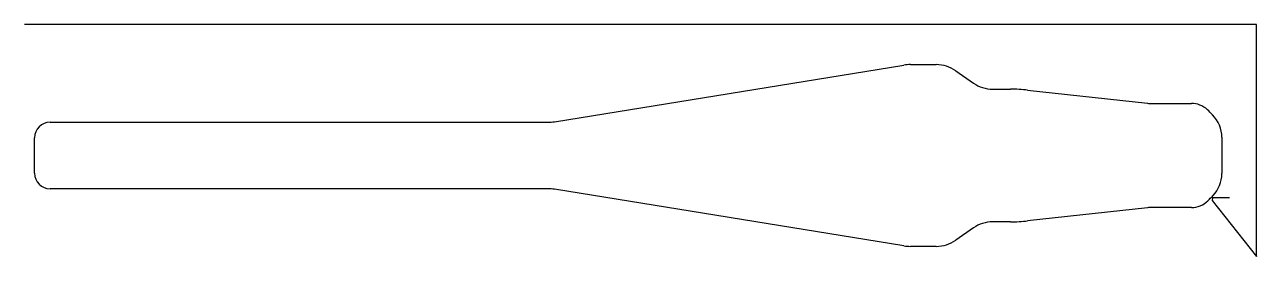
# Model space of a CAD drawing. Header units: metres. Extents: x 840 to 3219, y 1526 to 1974.
import ezdxf

# ---------------------------------------------------------------- set-up
doc = ezdxf.new("R2010")
doc.units = ezdxf.units.M

msp = doc.modelspace()

# ---------------------------------------------------------------- linework, layer by layer
at = {"layer": 'TOOL_0'}
for p, q in [((841.124, 1974.088), (840.124, 1974.088)), ((3218.922, 1974.088), (841.124, 1974.088)), ((3218.922, 1526.582), (3218.922, 1974.088)), ((1863.418, 1786.167), (2537.79, 1895.601)), ((2550.733, 1896.644), (2600.733, 1896.644)), ((2638.474, 1884.744), (2672.735, 1860.754)), ((2709.558, 1849.144), (2744.282, 1849.144)), ((2777.172, 1847.341), (3008.64, 1821.88)), ((3012.926, 1821.645), (3093.415, 1821.645)), ((889.233, 1785.144), (1850.733, 1785.144)), ((859.233, 1686.544), (859.233, 1755.144)), ((3152.233, 1755.992), (3152.233, 1685.698)), ((1850.733, 1656.544), (889.233, 1656.544)), ((2537.789, 1546.087), (1863.419, 1655.521)), ((3133.694, 1641.674), (3134.495, 1638.783)), ((3008.64, 1619.808), (2777.172, 1594.347)), ((3093.414, 1620.043), (3012.926, 1620.043)), ((3134.495, 1638.78), (3131.588, 1639.535)), ((3134.495, 1638.783), (3133.367, 1633.887)), ((3133.367, 1633.887), (3218.922, 1525.582)), ((3167.219, 1638.79), (3134.495, 1638.78)), ((2672.734, 1580.934), (2638.473, 1556.944)), ((2744.279, 1592.544), (2709.558, 1592.544)), ((2600.731, 1545.044), (2550.732, 1545.044)), ((3218.922, 1525.582), (3218.922, 1526.582)), ((3218.922, 1526.582), (3218.922, 1525.582)), ((3218.922, 1525.582), (3218.922, 1526.582))]:
    msp.add_line(p, q, dxfattribs=at)
for centre, radius, start, end in [((2550.733, 1815.844), 80.8, 90, 99.217629), ((2600.701, 1830.743), 65.901, 55.027709, 89.972178), ((2709.559, 1913.344), 64.201, 234.999937, 269.999108), ((2744.282, 1548.344), 300.8, 83.722639, 90), ((3012.926, 1860.845), 39.2, 263.722919, 270), ((3093.415, 1776.645), 45, 46.666712, 90), ((2789.029, 1463.274), 481.862, 44.244448, 45.911113), ((889.233, 1755.144), 30, 90, 180), ((1850.733, 1864.344), 79.2, 270, 279.216489), ((3090.673, 1755.967), 61.56, 0.023268, 44.976966), ((889.233, 1686.544), 30, 180, 270), ((3090.733, 1685.698), 61.5, 316.452084, 0), ((1850.733, 1577.344), 79.2, 80.782797, 90), ((2731.596, 2035.85), 563.079, 315.570008, 315.805089), ((3012.926, 1580.843), 39.2, 90, 96.277081), ((3093.391, 1665.101), 45.058, 270.029247, 314.961336), ((2731.595, 2035.848), 563.079, 314.352857, 315.264781), ((2744.282, 1893.344), 300.801, 269.999429, 276.277361), ((2709.558, 1528.344), 64.2, 90, 125.000063), ((2600.7, 1610.946), 65.902, 270.026952, 304.971792), ((2550.732, 1625.844), 80.8, 260.782371, 270)]:
    msp.add_arc(centre, radius, start, end, dxfattribs=at)

doc.saveas('drawing.dxf')
